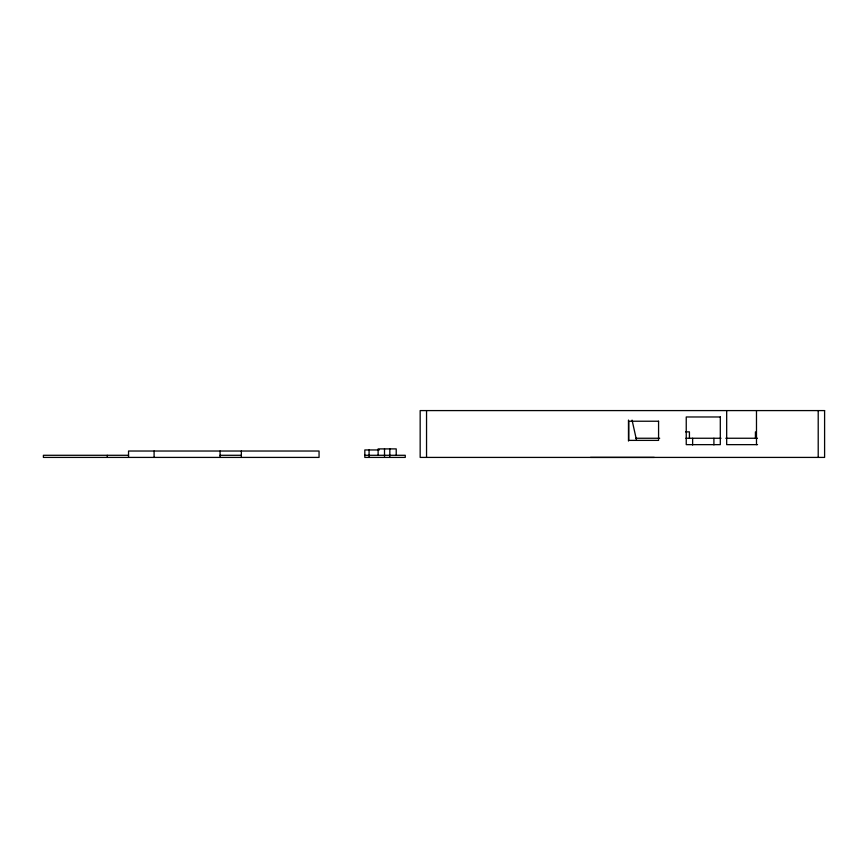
<?xml version="1.0" encoding="UTF-8"?>
<svg xmlns="http://www.w3.org/2000/svg" width="868" height="868" viewBox="0 0 868 868"><rect width="100%" height="100%" fill="white"/><g stroke="black" fill="none" stroke-linecap="round" stroke-linejoin="round"><path stroke-width="1.3" d="M685.601 431.873L689.431 431.873L689.431 438.253M635.897 438.253L659.702 438.253M685.894 438.253L721.015 438.253M725.789 438.253L757.46 438.253M757.547 444.644L726.679 444.644L726.679 410.586M379.229 449.96L364.82 449.96L364.82 457.414L405.258 457.414L405.258 455.288L364.82 455.288M128.54 455.288L43.4 455.288L43.4 457.414L319.055 457.414L319.055 451.024L128.54 451.024L128.54 457.414M220.071 455.288L241.358 455.288M632.067 420.123L636.472 439.946M818.209 410.586L818.209 457.414M756.484 410.586L756.484 444.644M755.42 431.873L755.42 438.253M713.908 438.253L713.908 444.904M692.631 438.253L692.631 445.034M654.309 457.414L590.457 457.414M628.475 420.079L628.475 441.042M426.546 410.586L426.546 457.414M396.22 455.288L396.22 448.897L378.123 448.897L378.123 455.288M389.83 448.897L389.83 456.568M384.513 448.897L384.513 456.568M369.074 449.96L369.074 457.414M241.358 451.024L241.358 457.414M220.071 451.024L220.071 457.414M154.092 451.024L154.092 457.414M107.263 455.288L107.263 457.414M824.6 410.586L420.166 410.586L420.166 457.414L824.6 457.414L824.6 410.586M720.299 416.976L686.241 416.976L686.241 444.644L720.299 444.644L720.299 416.976M658.573 421.23L628.768 421.23L628.768 440.391L658.573 440.391L658.573 421.23"/></g></svg>
